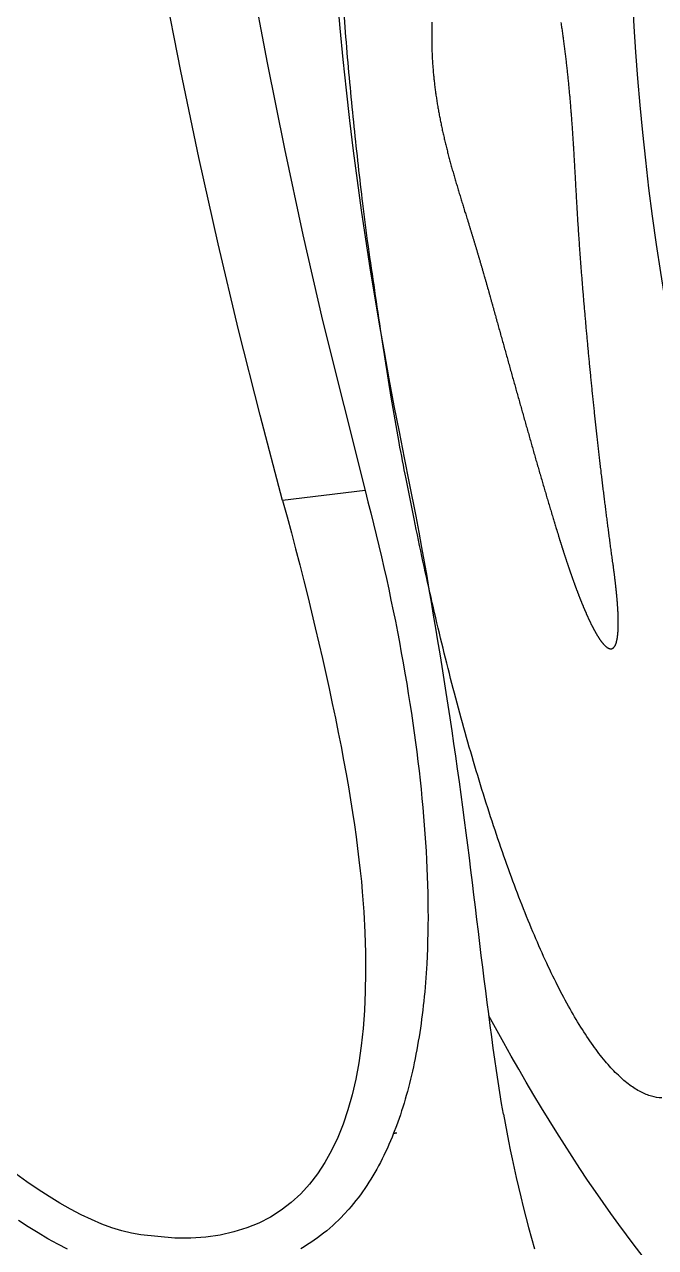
# Model space of a CAD drawing. Extents: x 528 to 612, y 649 to 778.
# Drawn here: x 534.961 to 536.618, y 688.85 to 692.064 of the extents above; entities that cross this region are included whole.
import ezdxf

# ---------------------------------------------------------------- set-up
doc = ezdxf.new("R2010")
doc.units = 0
doc.header["$MEASUREMENT"] = 0
doc.layers.add('1', color=4, linetype='Continuous')
doc.layers.add('204', color=7, linetype='Continuous')

# ---------------------------------------------------------------- blocks, each defined once
blk = doc.blocks.new('*U11')
at = {"layer": '204', "color": 2, "linetype": 'Continuous'}
blk.add_circle((0, 0), 1, dxfattribs=at)
blk = doc.blocks.new('5S55RR1')
at = {"layer": '1', "color": 2, "linetype": 'Continuous'}
for points in [[(-71.7534, 95.1219), (-71.852, 95.121, 0.002482), (-71.9526, 95.1191, 0.00232), (-72.0551, 95.1163, 0.0023), (-72.1592, 95.1124, 0.002459), (-72.2646, 95.1074, 0.002567), (-72.371, 95.1013, 0.002674)], [(-69.4181, 94.6608, 0.067154), (-69.426, 94.6868, 0.059997), (-69.4409, 94.7131, 0.049416), (-69.4627, 94.7394, 0.04051), (-69.4921, 94.7657, 0.031634), (-69.5286, 94.7918, 0.024858), (-69.5726, 94.8176, 0.01958), (-69.6237, 94.843, 0.015929), (-69.682, 94.8677, 0.013033), (-69.747, 94.8918, 0.010939), (-69.8186, 94.915, 0.009256), (-69.8963, 94.9372, 0.007995), (-69.9798, 94.9584, 0.006968), (-70.0684, 94.9785, 0.006169), (-70.1619, 94.9973, 0.005495), (-70.2594, 95.0149, 0.004934), (-70.3605, 95.0311, 0.004517), (-70.4647, 95.046, 0.004192), (-70.5714, 95.0595, 0.0038), (-70.6796, 95.0716, 0.003362), (-70.7884, 95.0823, 0.003392), (-70.8995, 95.0916, 0.003649), (-71.0132, 95.0996, 0.002782), (-71.1203, 95.1063, 0.001261), (-71.2171, 95.1116, 0.003397), (-71.3381, 95.1159, 0.005392), (-71.5192, 95.1193, 0.002749), (-71.7534, 95.1219, 0.001533)]]:
    blk.add_lwpolyline(points, format="xyb", dxfattribs=at)
at = {"layer": '1', "color": 3, "linetype": 'Continuous'}
for points in [[(-72.2999, 94.8769, -0.001557), (-72.2935, 94.878, -0.001561), (-72.2871, 94.879, -0.001565), (-72.2807, 94.8801, -0.001568), (-72.2743, 94.8811, -0.001573), (-72.2679, 94.882, -0.001576), (-72.2615, 94.8829, -0.001581), (-72.255, 94.8838, -0.001585), (-72.2486, 94.8846, -0.001589), (-72.2421, 94.8854, -0.001593), (-72.2357, 94.8861, -0.001599), (-72.2292, 94.8868, -0.001601), (-72.2227, 94.8875, -0.0016), (-72.2163, 94.8881, -0.001598), (-72.2098, 94.8887, -0.001596), (-72.2033, 94.8892, -0.001594), (-72.1968, 94.8897, -0.001591), (-72.1903, 94.8902, -0.001589), (-72.1838, 94.8906, -0.001586), (-72.1773, 94.8909, -0.001582), (-72.1707, 94.8913, -0.001575), (-72.1642, 94.8916, -0.00156), (-72.1577, 94.8918, -0.001536), (-72.1511, 94.892, -0.001515), (-72.1445, 94.8922, -0.001493), (-72.138, 94.8923, -0.001473), (-72.1314, 94.8924, -0.00145), (-72.1248, 94.8925, -0.00143), (-72.1182, 94.8925, -0.001408), (-72.1116, 94.8924, -0.001389), (-72.105, 94.8924, -0.001368), (-72.0984, 94.8923, -0.001349), (-72.0918, 94.8922, -0.00133), (-72.0852, 94.892, -0.001312), (-72.0786, 94.8918, -0.001292), (-72.0719, 94.8916, -0.001274), (-72.0653, 94.8913, -0.001255), (-72.0587, 94.891, -0.001238), (-72.052, 94.8907, -0.001219), (-72.0454, 94.8903, -0.001202), (-72.0387, 94.8899, -0.001183), (-72.0321, 94.8895, -0.001166), (-72.0254, 94.889, -0.001147), (-72.0188, 94.8885, -0.001131), (-72.0121, 94.888, -0.001112), (-72.0055, 94.8874, -0.001096), (-71.9988, 94.8868, -0.001078), (-71.9921, 94.8862, -0.001062), (-71.9854, 94.8856, -0.001043), (-71.9788, 94.8849, -0.001023), (-71.9721, 94.8842, -0.000996), (-71.9654, 94.8835, -0.000973), (-71.9587, 94.8827, -0.000946), (-71.9521, 94.882, -0.000923), (-71.9454, 94.8812, -0.000897), (-71.9387, 94.8803, -0.000872), (-71.932, 94.8795, -0.000844), (-71.9253, 94.8786, -0.000814), (-71.9186, 94.8777, -0.000776), (-71.9118, 94.8768, -0.000743), (-71.9051, 94.8759, -0.000706), (-71.8984, 94.8749, -0.000673), (-71.8917, 94.8739, -0.000637), (-71.8849, 94.8729, -0.000604), (-71.8782, 94.8719, -0.000566), (-71.8714, 94.8709, -0.000524), (-71.8647, 94.8698, -0.000468), (-71.8579, 94.8688, -0.000423), (-71.8511, 94.8677, -0.000376), (-71.8443, 94.8666, -0.000322), (-71.8376, 94.8655, -0.000254), (-71.8308, 94.8644, -0.00023), (-71.824, 94.8633, -0.000225), (-71.817, 94.8622, -0.00015), (-71.8104, 94.8611, -0.000025), (-71.8044, 94.8601, -0.000267), (-71.7967, 94.8589, -0.000525), (-71.7849, 94.8569, -0.00026), (-71.7694, 94.8543, -0.000134)], [(-71.7694, 94.8543), (-71.7615, 94.8529, 0.000274), (-71.7536, 94.8516, 0.000272), (-71.7458, 94.8503, 0.000274), (-71.7379, 94.849, 0.000283), (-71.7301, 94.8478, 0.00029), (-71.7222, 94.8465, 0.000296), (-71.7143, 94.8452, 0.000301), (-71.7065, 94.844, 0.000308), (-71.6986, 94.8427, 0.000314), (-71.6907, 94.8415, 0.00032), (-71.6829, 94.8403, 0.000326), (-71.675, 94.8391, 0.000332), (-71.6671, 94.8379, 0.000338), (-71.6593, 94.8367, 0.000347), (-71.6514, 94.8355, 0.000343), (-71.6435, 94.8343, 0.000328), (-71.6356, 94.8332, 0.000312), (-71.6277, 94.832, 0.000292), (-71.6199, 94.8309, 0.000275), (-71.612, 94.8297, 0.000256), (-71.6041, 94.8286, 0.000239), (-71.5962, 94.8275, 0.00022), (-71.5883, 94.8264, 0.000203), (-71.5805, 94.8253, 0.000184), (-71.5726, 94.8242, 0.000167), (-71.5647, 94.8231, 0.000148), (-71.5569, 94.822, 0.000131), (-71.549, 94.8209, 0.000111), (-71.5411, 94.8198, 0.000096), (-71.5333, 94.8188, 0.000082), (-71.5254, 94.8177, 0.00007), (-71.5176, 94.8166, 0.000059), (-71.5098, 94.8156, 0.000049), (-71.5019, 94.8145, 0.000037), (-71.4941, 94.8134, 0.000026), (-71.4863, 94.8124, 0.000014), (-71.4785, 94.8113, 0.000004), (-71.4707, 94.8102, -0.000008), (-71.4628, 94.8092, -0.000019), (-71.455, 94.8081, -0.000031), (-71.4472, 94.8071, -0.000042), (-71.4394, 94.806, -0.000054), (-71.4316, 94.8049, -0.000059), (-71.4238, 94.8039, -0.000057), (-71.4161, 94.8028, -0.000055), (-71.4083, 94.8017, -0.000053), (-71.4005, 94.8007, -0.000051), (-71.3927, 94.7996, -0.000049), (-71.3849, 94.7985, -0.000048), (-71.3772, 94.7975, -0.000045), (-71.3694, 94.7964, -0.000044), (-71.3616, 94.7953, -0.000042), (-71.3539, 94.7942, -0.00004), (-71.3461, 94.7932, -0.000037), (-71.3383, 94.7921, -0.000036), (-71.3306, 94.791, -0.000035), (-71.3228, 94.7899, -0.000035), (-71.3151, 94.7889, -0.000036), (-71.3074, 94.7878, -0.000037), (-71.2996, 94.7867, -0.000037), (-71.2919, 94.7856, -0.000038), (-71.2842, 94.7845, -0.000039), (-71.2764, 94.7835, -0.00004), (-71.2687, 94.7824, -0.000041), (-71.261, 94.7813, -0.000041), (-71.2533, 94.7802, -0.000042), (-71.2456, 94.7791, -0.000043), (-71.2379, 94.778, -0.000044), (-71.2302, 94.777, -0.000045), (-71.2225, 94.7759, -0.000047), (-71.2148, 94.7748, -0.00005), (-71.2071, 94.7737, -0.000053), (-71.1994, 94.7726, -0.000056), (-71.1918, 94.7715, -0.00006), (-71.1841, 94.7704, -0.000063), (-71.1764, 94.7693, -0.000066), (-71.1688, 94.7682, -0.000069), (-71.1611, 94.7671, -0.000072), (-71.1535, 94.7661, -0.000075), (-71.1459, 94.765, -0.000079), (-71.1382, 94.7639, -0.000082), (-71.1306, 94.7628, -0.000085), (-71.123, 94.7617, -0.00009), (-71.1154, 94.7605, -0.000097), (-71.1078, 94.7594, -0.000104), (-71.1002, 94.7583, -0.000113), (-71.0926, 94.7572, -0.00012), (-71.085, 94.7561, -0.000129), (-71.0775, 94.755, -0.000136), (-71.0699, 94.7539, -0.000145), (-71.0624, 94.7528, -0.000153), (-71.0548, 94.7516, -0.000161), (-71.0473, 94.7505, -0.000169), (-71.0398, 94.7494, -0.000178), (-71.0322, 94.7482, -0.000186), (-71.0247, 94.7471, -0.000194), (-71.0172, 94.7459, -0.000199), (-71.0097, 94.7448, -0.000202), (-71.0022, 94.7436, -0.000195), (-70.9948, 94.7425, -0.00018), (-70.9874, 94.7413, -0.000195), (-70.9799, 94.7401, -0.000228), (-70.9722, 94.7389, -0.000173), (-70.965, 94.7378, -0.000064), (-70.9585, 94.7367, -0.000236), (-70.9501, 94.7354, -0.000397), (-70.9373, 94.7333, -0.000194), (-70.9205, 94.7306, -0.000104)], [(-70.9205, 94.7306), (-70.9183, 94.7302, -0.000175), (-70.9161, 94.7299, -0.000176), (-70.9139, 94.7295, -0.000176), (-70.9117, 94.7291, -0.000174), (-70.9095, 94.7288, -0.000174), (-70.9073, 94.7284, -0.000173), (-70.905, 94.728, -0.000173), (-70.9028, 94.7276, -0.000172), (-70.9006, 94.7273, -0.000171), (-70.8984, 94.7269, -0.00017), (-70.8962, 94.7265, -0.00017), (-70.894, 94.7261, -0.000169), (-70.8918, 94.7257, -0.000169), (-70.8896, 94.7254, -0.000168), (-70.8874, 94.725, -0.000167), (-70.8852, 94.7246, -0.000166), (-70.883, 94.7242, -0.000166), (-70.8808, 94.7238, -0.000165), (-70.8786, 94.7234, -0.000164), (-70.8764, 94.723, -0.000164), (-70.8743, 94.7227, -0.000165), (-70.8721, 94.7223, -0.000167), (-70.8699, 94.7219, -0.00017), (-70.8677, 94.7215, -0.000173), (-70.8655, 94.7211, -0.000176), (-70.8633, 94.7207, -0.000179), (-70.8611, 94.7203, -0.000181), (-70.859, 94.7199, -0.000184), (-70.8568, 94.7195, -0.000187), (-70.8546, 94.7191, -0.00019), (-70.8524, 94.7187, -0.000193), (-70.8503, 94.7183, -0.000196), (-70.8481, 94.7179, -0.000198), (-70.8459, 94.7174, -0.000201), (-70.8437, 94.717, -0.000204), (-70.8416, 94.7166, -0.000207), (-70.8394, 94.7162, -0.00021), (-70.8372, 94.7158, -0.000213), (-70.8351, 94.7154, -0.000216), (-70.8329, 94.715, -0.000219), (-70.8308, 94.7145, -0.000222), (-70.8286, 94.7141, -0.000225), (-70.8264, 94.7137, -0.000228), (-70.8243, 94.7133, -0.000231), (-70.8221, 94.7128, -0.000235), (-70.82, 94.7124, -0.000238), (-70.8178, 94.712, -0.000241), (-70.8157, 94.7115, -0.000245), (-70.8135, 94.7111, -0.000248), (-70.8114, 94.7107, -0.000251), (-70.8093, 94.7102, -0.000254), (-70.8071, 94.7098, -0.000258), (-70.805, 94.7094, -0.000261), (-70.8028, 94.7089, -0.000264), (-70.8007, 94.7085, -0.000268), (-70.7986, 94.708, -0.000271), (-70.7964, 94.7076, -0.000274), (-70.7943, 94.7071, -0.000278), (-70.7922, 94.7067, -0.000281), (-70.7901, 94.7062, -0.000285), (-70.7879, 94.7057, -0.000288), (-70.7858, 94.7053, -0.000293), (-70.7837, 94.7048, -0.000298), (-70.7816, 94.7044, -0.000303), (-70.7795, 94.7039, -0.000308), (-70.7774, 94.7034, -0.000313), (-70.7753, 94.703, -0.000318), (-70.7732, 94.7025, -0.000323), (-70.771, 94.702, -0.000327), (-70.7689, 94.7015, -0.000333), (-70.7668, 94.701, -0.000337), (-70.7648, 94.7006, -0.000343), (-70.7627, 94.7001, -0.000348), (-70.7606, 94.6996, -0.000353), (-70.7585, 94.6991, -0.000358), (-70.7564, 94.6986, -0.000363), (-70.7543, 94.6981, -0.000368), (-70.7522, 94.6976, -0.000373), (-70.7501, 94.6971, -0.000378), (-70.7481, 94.6966, -0.000383), (-70.746, 94.6961, -0.00039), (-70.7439, 94.6956, -0.0004), (-70.7419, 94.6951, -0.000409), (-70.7398, 94.6946, -0.000419), (-70.7377, 94.694, -0.000429), (-70.7357, 94.6935, -0.000439), (-70.7336, 94.693, -0.000449), (-70.7316, 94.6925, -0.00046), (-70.7295, 94.6919, -0.000469), (-70.7275, 94.6914, -0.00048), (-70.7254, 94.6909, -0.00049), (-70.7234, 94.6903, -0.000501), (-70.7213, 94.6898, -0.000511), (-70.7193, 94.6892, -0.000522), (-70.7173, 94.6887, -0.000532), (-70.7152, 94.6881, -0.000543), (-70.7132, 94.6875, -0.000553), (-70.7112, 94.687, -0.000565), (-70.7092, 94.6864, -0.000576), (-70.7072, 94.6858, -0.000591), (-70.7052, 94.6853, -0.000605), (-70.7032, 94.6847, -0.00062), (-70.7012, 94.6841, -0.000634), (-70.6992, 94.6835, -0.00065), (-70.6972, 94.6829, -0.000664), (-70.6952, 94.6823, -0.000679), (-70.6932, 94.6817, -0.000695), (-70.6913, 94.6811, -0.000712), (-70.6893, 94.6805, -0.000731), (-70.6873, 94.6799, -0.000753), (-70.6854, 94.6793, -0.000774), (-70.6834, 94.6786, -0.000796), (-70.6815, 94.678, -0.000817), (-70.6795, 94.6774, -0.00084), (-70.6776, 94.6767, -0.000861), (-70.6756, 94.6761, -0.000883), (-70.6737, 94.6754, -0.00091), (-70.6718, 94.6748, -0.000948), (-70.6699, 94.6741, -0.000984), (-70.668, 94.6734, -0.001027), (-70.6661, 94.6728, -0.001065), (-70.6642, 94.6721, -0.001108), (-70.6623, 94.6714, -0.001147), (-70.6604, 94.6707, -0.00119), (-70.6586, 94.67, -0.001233), (-70.6567, 94.6693, -0.001283), (-70.6549, 94.6685, -0.001338), (-70.653, 94.6678, -0.00141), (-70.6512, 94.6671, -0.001476), (-70.6494, 94.6663, -0.001548), (-70.6476, 94.6656, -0.001616), (-70.6458, 94.6648, -0.001695), (-70.644, 94.664, -0.001764), (-70.6422, 94.6633, -0.001838), (-70.6405, 94.6625, -0.001929), (-70.6387, 94.6617, -0.002055), (-70.637, 94.6609, -0.002187), (-70.6353, 94.66, -0.002352), (-70.6336, 94.6592, -0.002503), (-70.6319, 94.6583, -0.00267), (-70.6303, 94.6575, -0.002829), (-70.6286, 94.6566, -0.003011), (-70.627, 94.6557, -0.003177), (-70.6254, 94.6548, -0.003356), (-70.6239, 94.6539, -0.003635), (-70.6223, 94.6529, -0.004085), (-70.6208, 94.652, -0.004535), (-70.6193, 94.651, -0.005078), (-70.6179, 94.65, -0.00561), (-70.6165, 94.649, -0.006227), (-70.6152, 94.648, -0.006847), (-70.6139, 94.6469, -0.007568), (-70.6126, 94.6458, -0.008291), (-70.6114, 94.6447, -0.009116), (-70.6103, 94.6436, -0.010309), (-70.6093, 94.6424, -0.012154), (-70.6083, 94.6413, -0.014075), (-70.6075, 94.64, -0.016397), (-70.6067, 94.6388, -0.018927), (-70.6061, 94.6375, -0.022064), (-70.6055, 94.6362, -0.024978), (-70.6052, 94.6349, -0.027968), (-70.605, 94.6336, -0.030663), (-70.605, 94.6323, -0.033537), (-70.6051, 94.6309, -0.034933), (-70.6055, 94.6296, -0.035028), (-70.606, 94.6283, -0.032563), (-70.6067, 94.627, -0.028505), (-70.6076, 94.6258, -0.025266), (-70.6087, 94.6246, -0.022643), (-70.6099, 94.6235, -0.019903), (-70.6112, 94.6224, -0.016807), (-70.6126, 94.6214, -0.014403), (-70.6141, 94.6204, -0.012324), (-70.6157, 94.6195, -0.010709), (-70.6174, 94.6186, -0.009216), (-70.6191, 94.6177, -0.008068), (-70.6208, 94.617, -0.00704), (-70.6227, 94.6162, -0.006318), (-70.6245, 94.6155, -0.005737), (-70.6264, 94.6148, -0.005213), (-70.6283, 94.6141, -0.004658), (-70.6303, 94.6135, -0.00419), (-70.6322, 94.6129, -0.00371), (-70.6342, 94.6123, -0.003407), (-70.6363, 94.6118, -0.003204), (-70.6383, 94.6113, -0.003028), (-70.6403, 94.6107, -0.002843), (-70.6424, 94.6103, -0.002679), (-70.6445, 94.6098, -0.002503), (-70.6466, 94.6093, -0.002349), (-70.6487, 94.6089, -0.002184), (-70.6508, 94.6085, -0.002038), (-70.6529, 94.6081, -0.001877), (-70.6551, 94.6077, -0.001766), (-70.6572, 94.6073, -0.001678), (-70.6593, 94.607, -0.001604), (-70.6615, 94.6066, -0.001525), (-70.6637, 94.6063, -0.001455), (-70.6658, 94.606, -0.001377), (-70.668, 94.6057, -0.001308), (-70.6702, 94.6054, -0.001232), (-70.6724, 94.6051, -0.001165), (-70.6746, 94.6048, -0.001092), (-70.6768, 94.6045, -0.001046), (-70.679, 94.6043, -0.001016), (-70.6812, 94.604, -0.000989), (-70.6834, 94.6038, -0.00096), (-70.6856, 94.6035, -0.000934), (-70.6878, 94.6033, -0.000905), (-70.69, 94.6031, -0.00088), (-70.6923, 94.6028, -0.000851), (-70.6945, 94.6026, -0.000826), (-70.6967, 94.6024, -0.000798), (-70.699, 94.6022, -0.000773), (-70.7012, 94.6021, -0.000746), (-70.7034, 94.6019, -0.000721), (-70.7057, 94.6017, -0.000695), (-70.7079, 94.6015, -0.00067), (-70.7102, 94.6014, -0.000642), (-70.7124, 94.6012, -0.000621), (-70.7147, 94.6011, -0.000602), (-70.7169, 94.6009, -0.000587), (-70.7192, 94.6008, -0.000574), (-70.7214, 94.6006, -0.000561), (-70.7237, 94.6005, -0.000547), (-70.726, 94.6004, -0.000534), (-70.7282, 94.6002, -0.00052), (-70.7305, 94.6001, -0.000508), (-70.7328, 94.6, -0.000494), (-70.735, 94.5999, -0.000481), (-70.7373, 94.5998, -0.000467), (-70.7396, 94.5997, -0.000455), (-70.7419, 94.5996, -0.000441), (-70.7441, 94.5995, -0.000429), (-70.7464, 94.5994, -0.000415), (-70.7487, 94.5993, -0.000403), (-70.751, 94.5993, -0.000391), (-70.7533, 94.5992, -0.000381), (-70.7556, 94.5991, -0.000373), (-70.7578, 94.599, -0.000365), (-70.7601, 94.599, -0.000356), (-70.7624, 94.5989, -0.000348), (-70.7647, 94.5988, -0.000339), (-70.767, 94.5988, -0.000331), (-70.7693, 94.5987, -0.000322), (-70.7716, 94.5987, -0.000314), (-70.7739, 94.5986, -0.000306), (-70.7762, 94.5986, -0.000298), (-70.7785, 94.5985, -0.000289), (-70.7808, 94.5985, -0.000281), (-70.7831, 94.5984, -0.000272), (-70.7854, 94.5984, -0.000265), (-70.7877, 94.5984, -0.000258), (-70.79, 94.5983, -0.000255), (-70.7923, 94.5983, -0.000256), (-70.7946, 94.5983, -0.000261), (-70.797, 94.5983, -0.000269), (-70.7993, 94.5982, -0.000263), (-70.8016, 94.5982, -0.000247), (-70.8039, 94.5982, -0.000276), (-70.8062, 94.5982, -0.000334), (-70.8086, 94.5982, -0.000254), (-70.8108, 94.5982, -0.000083), (-70.8129, 94.5982, -0.000366), (-70.8155, 94.5981, -0.000639), (-70.8195, 94.5981, -0.000312), (-70.8248, 94.5982, -0.000165)], [(-71.7645, 94.5651), (-71.7714, 94.5646, 0.000025), (-71.7783, 94.564, 0.000022), (-71.7852, 94.5635, 0.000025), (-71.7921, 94.563, 0.000036), (-71.799, 94.5624, 0.000044), (-71.8059, 94.5619, 0.000052), (-71.8127, 94.5613, 0.000058), (-71.8196, 94.5608, 0.000064), (-71.8264, 94.5602, 0.000056), (-71.8333, 94.5597, 0.000032), (-71.8401, 94.5591, 0.000012), (-71.8469, 94.5586, -0.000011), (-71.8537, 94.558, -0.000032), (-71.8605, 94.5575, -0.000055), (-71.8673, 94.557, -0.000076), (-71.8741, 94.5564, -0.000098), (-71.8809, 94.5559, -0.000114), (-71.8876, 94.5554, -0.000129), (-71.8944, 94.5548, -0.000143), (-71.9012, 94.5543, -0.000159), (-71.9079, 94.5538, -0.000173), (-71.9147, 94.5533, -0.000189), (-71.9214, 94.5528, -0.000203), (-71.9282, 94.5523, -0.00022), (-71.9349, 94.5518, -0.000236), (-71.9417, 94.5513, -0.000255), (-71.9484, 94.5508, -0.000271), (-71.9551, 94.5503, -0.000289), (-71.9619, 94.5499, -0.000306), (-71.9686, 94.5494, -0.000325), (-71.9753, 94.549, -0.000339), (-71.9821, 94.5485, -0.000351), (-71.9888, 94.5481, -0.000359), (-71.9956, 94.5477, -0.000364), (-72.0023, 94.5473, -0.000369), (-72.009, 94.5469, -0.000375), (-72.0158, 94.5465, -0.00038), (-72.0225, 94.5461, -0.000386), (-72.0293, 94.5458, -0.000392), (-72.036, 94.5454, -0.000398), (-72.0428, 94.5451, -0.000404), (-72.0496, 94.5447, -0.000412), (-72.0563, 94.5444, -0.000419), (-72.0631, 94.5441, -0.000427), (-72.0698, 94.5438, -0.000434), (-72.0766, 94.5435, -0.000442), (-72.0834, 94.5432, -0.000449), (-72.0901, 94.543, -0.000457), (-72.0969, 94.5427, -0.000464), (-72.1037, 94.5425, -0.000472), (-72.1104, 94.5422, -0.000479), (-72.1172, 94.542, -0.000487), (-72.124, 94.5418, -0.000493), (-72.1307, 94.5416, -0.000501), (-72.1375, 94.5415, -0.000508), (-72.1443, 94.5413, -0.000516), (-72.1511, 94.5412, -0.000522), (-72.1579, 94.541, -0.00053), (-72.1647, 94.5409, -0.000536), (-72.1714, 94.5408, -0.000544), (-72.1782, 94.5407, -0.00055), (-72.185, 94.5407, -0.000558), (-72.1918, 94.5406, -0.000564), (-72.1986, 94.5406, -0.000571), (-72.2054, 94.5406, -0.000578), (-72.2122, 94.5405, -0.000585), (-72.219, 94.5406, -0.000588), (-72.2259, 94.5406, -0.000585), (-72.2327, 94.5406, -0.000582), (-72.2395, 94.5407, -0.000578), (-72.2463, 94.5407, -0.000574), (-72.2531, 94.5408, -0.00057)], [(-70.8248, 94.5982), (-70.8325, 94.5982, 0.000152), (-70.8402, 94.5982, 0.000152), (-70.8479, 94.5982, 0.000151), (-70.8556, 94.5982, 0.00015), (-70.8633, 94.5982, 0.000149), (-70.871, 94.5982, 0.000149), (-70.8787, 94.5981, 0.000148), (-70.8864, 94.5981, 0.000147), (-70.8942, 94.5981, 0.000146), (-70.9019, 94.5981, 0.000146), (-70.9097, 94.598, 0.000145), (-70.9174, 94.598, 0.000144), (-70.9252, 94.5979, 0.000143), (-70.9329, 94.5979, 0.000142), (-70.9407, 94.5978, 0.000142), (-70.9485, 94.5978, 0.000141), (-70.9562, 94.5977, 0.000142), (-70.964, 94.5977, 0.000143), (-70.9718, 94.5976, 0.000145), (-70.9796, 94.5975, 0.000146), (-70.9874, 94.5974, 0.000147), (-70.9952, 94.5973, 0.000149), (-71.003, 94.5973, 0.00015), (-71.0108, 94.5972, 0.000152), (-71.0187, 94.5971, 0.000153), (-71.0265, 94.597, 0.000155), (-71.0343, 94.5968, 0.000156), (-71.0422, 94.5967, 0.000157), (-71.05, 94.5966, 0.000159), (-71.0578, 94.5965, 0.00016), (-71.0657, 94.5964, 0.000162), (-71.0735, 94.5962, 0.000163), (-71.0814, 94.5961, 0.000163), (-71.0892, 94.5959, 0.000163), (-71.0971, 94.5958, 0.000163), (-71.105, 94.5956, 0.000163), (-71.1128, 94.5955, 0.000163), (-71.1207, 94.5953, 0.000163), (-71.1286, 94.5951, 0.000163), (-71.1365, 94.595, 0.000163), (-71.1443, 94.5948, 0.000163), (-71.1522, 94.5946, 0.000163), (-71.1601, 94.5944, 0.000163), (-71.168, 94.5942, 0.000163), (-71.1759, 94.594, 0.000163), (-71.1838, 94.5938, 0.000163), (-71.1917, 94.5936, 0.000163), (-71.1995, 94.5934, 0.000162), (-71.2074, 94.5931, 0.000162), (-71.2153, 94.5929, 0.000161), (-71.2232, 94.5927, 0.00016), (-71.2311, 94.5924, 0.000159), (-71.239, 94.5922, 0.000159), (-71.2469, 94.5919, 0.000158), (-71.2548, 94.5917, 0.000157), (-71.2627, 94.5914, 0.000156), (-71.2706, 94.5912, 0.000156), (-71.2785, 94.5909, 0.000155), (-71.2864, 94.5906, 0.000154), (-71.2943, 94.5904, 0.000154), (-71.3022, 94.5901, 0.000153), (-71.3101, 94.5898, 0.000152), (-71.318, 94.5895, 0.000151), (-71.3259, 94.5892, 0.000148), (-71.3338, 94.5889, 0.000146), (-71.3417, 94.5886, 0.000143), (-71.3495, 94.5883, 0.000141), (-71.3574, 94.588, 0.000138), (-71.3653, 94.5876, 0.000136), (-71.3732, 94.5873, 0.000134), (-71.3811, 94.587, 0.000131), (-71.389, 94.5867, 0.000129), (-71.3968, 94.5863, 0.000127), (-71.4047, 94.586, 0.000124), (-71.4126, 94.5856, 0.000122), (-71.4205, 94.5853, 0.000119), (-71.4283, 94.5849, 0.000117), (-71.4362, 94.5846, 0.000118), (-71.4441, 94.5842, 0.00012), (-71.452, 94.5839, 0.000124), (-71.4598, 94.5835, 0.000127), (-71.4677, 94.5831, 0.00013), (-71.4756, 94.5827, 0.000133), (-71.4834, 94.5824, 0.000136), (-71.4913, 94.582, 0.000139), (-71.4991, 94.5816, 0.000142), (-71.507, 94.5812, 0.000145), (-71.5149, 94.5808, 0.000149), (-71.5227, 94.5804, 0.000151), (-71.5306, 94.58, 0.000155), (-71.5384, 94.5796, 0.000157), (-71.5463, 94.5792, 0.000161), (-71.5542, 94.5788, 0.000164), (-71.562, 94.5783, 0.000167), (-71.5699, 94.5779, 0.00017), (-71.5777, 94.5775, 0.000174), (-71.5856, 94.577, 0.000177), (-71.5934, 94.5766, 0.00018), (-71.6012, 94.5761, 0.000183), (-71.6091, 94.5757, 0.000187), (-71.6169, 94.5752, 0.00019), (-71.6248, 94.5747, 0.000193), (-71.6326, 94.5742, 0.000197), (-71.6404, 94.5738, 0.0002), (-71.6483, 94.5733, 0.000203), (-71.6561, 94.5728, 0.000205), (-71.6639, 94.5723, 0.000213), (-71.6717, 94.5718, 0.000227), (-71.6795, 94.5712, 0.000227), (-71.6873, 94.5707, 0.000219), (-71.695, 94.5702, 0.000251), (-71.7029, 94.5697, 0.000313), (-71.7109, 94.5691, 0.000243), (-71.7184, 94.5686, 0.00009), (-71.7251, 94.5681, 0.000345), (-71.7338, 94.5675, 0.000583), (-71.7471, 94.5665, 0.000286), (-71.7645, 94.5651, 0.000153)]]:
    blk.add_lwpolyline(points, format="xyb", dxfattribs=at)
at = {"layer": '1', "color": 2, "xscale": 1.4576129, "yscale": 0.3049150800000007, "zscale": 1.4576129, "rotation": 0.07652326699996408}
blk.add_blockref('*U11', (-71.716, 94.0677), dxfattribs=at)
blk = doc.blocks.new('2010JETSETTER')
at = {"layer": '1', "color": 3, "linetype": 'Continuous'}
blk.add_line((7.6426, 20.4868), (7.4264, 20.4609), dxfattribs=at)
for points in [[(7.4264, 20.4609), (7.367, 20.6846), (7.3104, 20.9094), (7.2569, 21.1351), (7.2063, 21.3618), (7.1588, 21.5892), (7.1143, 21.8174), (7.0728, 22.0463), (7.0343, 22.2758), (6.9989, 22.5058), (6.9666, 22.7363), (6.9374, 22.9672), (6.9113, 23.1985), (6.8882, 23.4301), (6.8683, 23.6621), (6.8514, 23.8942), (6.8377, 24.1266), (6.827, 24.3592), (6.8195, 24.5918), (6.815, 24.8246), (6.8137, 25.0574)], [(7.0524, 25.062), (7.0539, 24.8302), (7.0584, 24.5985), (7.0658, 24.3669), (7.0762, 24.1354), (7.0896, 23.9041), (7.1059, 23.6729), (7.1252, 23.442), (7.1475, 23.2115), (7.1727, 22.9813), (7.2008, 22.7515), (7.2319, 22.5222), (7.2659, 22.2935), (7.3029, 22.0652), (7.3427, 21.8376), (7.3855, 21.6106), (7.4311, 21.3843), (7.4797, 21.1587), (7.5311, 20.9339), (7.6426, 20.4868)], [(7.7598, 20.5065), (7.7462, 20.573), (7.7328, 20.6408), (7.7195, 20.7098), (7.7063, 20.78), (7.6934, 20.8514), (7.6808, 20.9238), (7.6684, 20.9974), (7.6564, 21.0719), (7.6447, 21.1475), (7.6335, 21.224), (7.6228, 21.3015), (7.6125, 21.3798), (7.6028, 21.459), (7.5937, 21.539), (7.5852, 21.6198), (7.5774, 21.7014), (7.5703, 21.7836)], [(8.006, 18.8482), (8.0013, 18.8766), (7.9967, 18.9052), (7.9923, 18.934), (7.9879, 18.9631), (7.9836, 18.9924), (7.9794, 19.0218), (7.9753, 19.0516), (7.9712, 19.0815), (7.9673, 19.1116), (7.9633, 19.1419), (7.9594, 19.1725), (7.9555, 19.2032), (7.9517, 19.2342), (7.9479, 19.2654), (7.944, 19.2967), (7.9402, 19.3283), (7.9364, 19.3601), (7.9325, 19.3921), (7.9286, 19.4242), (7.9246, 19.4566), (7.9206, 19.4891), (7.9166, 19.5219), (7.9125, 19.5548), (7.9083, 19.5879), (7.904, 19.6212), (7.8996, 19.6547), (7.8951, 19.6884), (7.8905, 19.7219), (7.8858, 19.7554), (7.8811, 19.7889), (7.8762, 19.8223), (7.8713, 19.8558), (7.8663, 19.8893), (7.8611, 19.9229), (7.8559, 19.9566), (7.8505, 19.9904), (7.8451, 20.0242), (7.8397, 20.058), (7.8341, 20.0919), (7.8285, 20.1257), (7.8228, 20.1595), (7.8171, 20.1934), (7.8114, 20.2272), (7.8054, 20.2623), (7.799, 20.2992), (7.7922, 20.3376), (7.7849, 20.3777), (7.7771, 20.4193), (7.7598, 20.5065)], [(7.6426, 20.4868), (7.6502, 20.4576), (7.6577, 20.4285), (7.6649, 20.3995), (7.672, 20.3705), (7.6789, 20.3417), (7.6856, 20.3129), (7.6922, 20.2843), (7.6986, 20.2558), (7.7047, 20.2274), (7.7107, 20.1992), (7.7166, 20.1711), (7.7222, 20.1433), (7.7276, 20.1156), (7.7329, 20.0881), (7.7379, 20.0608), (7.7428, 20.0338), (7.7475, 20.0069), (7.752, 19.9802), (7.7563, 19.9538), (7.7604, 19.9275), (7.7644, 19.9015), (7.7682, 19.8758), (7.7718, 19.8502), (7.7752, 19.8249), (7.7784, 19.7999), (7.7815, 19.775), (7.7844, 19.7504), (7.7871, 19.726), (7.7897, 19.7019), (7.7921, 19.678), (7.7943, 19.6543), (7.7964, 19.6308), (7.7982, 19.6076), (7.8, 19.5846), (7.8015, 19.5618), (7.8029, 19.5392), (7.8041, 19.5167), (7.8052, 19.4945), (7.8061, 19.4725), (7.8068, 19.4506), (7.8073, 19.429), (7.8077, 19.4075), (7.8079, 19.3863), (7.808, 19.3652), (7.8078, 19.3444), (7.8075, 19.3239), (7.807, 19.3035), (7.8064, 19.2833), (7.8046, 19.2437)], [(7.4264, 20.4609), (7.438, 20.4182), (7.4493, 20.3757), (7.4604, 20.3334), (7.4713, 20.2914), (7.4819, 20.2497), (7.4922, 20.2082), (7.5023, 20.167), (7.5121, 20.1262), (7.5216, 20.0857), (7.5309, 20.0456), (7.5398, 20.0059), (7.5484, 19.9665), (7.5567, 19.9276), (7.5647, 19.8892), (7.5724, 19.8514), (7.5796, 19.8144), (7.5864, 19.7782), (7.5928, 19.7427), (7.5989, 19.7081), (7.6045, 19.6742), (7.6098, 19.6411), (7.6146, 19.6089), (7.6191, 19.5774), (7.6231, 19.5467), (7.6268, 19.5169), (7.6301, 19.4878), (7.633, 19.4595), (7.6355, 19.4321), (7.6394, 19.3797)], [(7.0542, 18.5309), (7.0293, 18.5355), (7.0039, 18.5418), (6.9779, 18.5499), (6.9515, 18.5597), (6.9246, 18.5711), (6.8973, 18.584), (6.8696, 18.5985), (6.8415, 18.6144), (6.8131, 18.6317), (6.7843, 18.6504), (6.7552, 18.6704), (6.7257, 18.6919)], [(6.8617, 18.4937), (6.8361, 18.5068), (6.8103, 18.521), (6.7846, 18.5361), (6.7587, 18.5521), (6.7329, 18.569)], [(7.6394, 19.3797), (7.6422, 19.3254), (7.6439, 19.2723), (7.6442, 19.2206), (7.6433, 19.1702), (7.6411, 19.1211), (7.6375, 19.0736), (7.6325, 19.0276), (7.6261, 18.9831), (7.6182, 18.9403), (7.6088, 18.8992), (7.5978, 18.8599), (7.5852, 18.8224), (7.571, 18.7867), (7.555, 18.753), (7.5374, 18.7213), (7.5179, 18.6916), (7.4968, 18.6641), (7.4738, 18.639), (7.4491, 18.6162), (7.4226, 18.5957), (7.3943, 18.5777), (7.3642, 18.5622), (7.3322, 18.5492), (7.2983, 18.5387), (7.2625, 18.5307), (7.2248, 18.5254), (7.1851, 18.5227), (7.1434, 18.5227), (7.0542, 18.5309)], [(7.8046, 19.2437), (7.8039, 19.2312), (7.8031, 19.2187), (7.8023, 19.2064), (7.8014, 19.1941), (7.8004, 19.1819), (7.7993, 19.1697), (7.7982, 19.1576), (7.7969, 19.1455), (7.7956, 19.1335), (7.7943, 19.1216), (7.7928, 19.1097), (7.7913, 19.0979), (7.7897, 19.0862), (7.788, 19.0745), (7.7863, 19.0629), (7.7844, 19.0513), (7.7825, 19.0398), (7.7806, 19.0284), (7.7785, 19.0171), (7.7764, 19.0058), (7.7742, 18.9946), (7.7719, 18.9835), (7.7695, 18.9725), (7.7671, 18.9616), (7.7646, 18.9507), (7.7621, 18.9399), (7.7594, 18.9292), (7.7567, 18.9186), (7.7539, 18.9081), (7.751, 18.8977), (7.748, 18.8873), (7.745, 18.877), (7.7419, 18.8669), (7.7387, 18.8568), (7.7354, 18.8468), (7.732, 18.8369), (7.7286, 18.8271), (7.725, 18.8173), (7.7177, 18.7982)], [(8.3698, 18.4769), (8.3494, 18.5037), (8.329, 18.5309), (8.3086, 18.5588), (8.2882, 18.5871), (8.2679, 18.616), (8.2475, 18.6454), (8.2271, 18.6753), (8.2068, 18.7058), (8.1865, 18.7368), (8.1662, 18.7682), (8.146, 18.8001), (8.1259, 18.8324), (8.1058, 18.8652), (8.0859, 18.8985), (8.0659, 18.9322), (8.0461, 18.9663), (8.0264, 19.0009), (8.0068, 19.0359), (7.9678, 19.1071)], [(8.006, 18.8482), (8.0102, 18.8247), (8.0145, 18.8012), (8.019, 18.7777), (8.0237, 18.7544), (8.0287, 18.7309), (8.0339, 18.7068), (8.0394, 18.6822), (8.0453, 18.6569), (8.0515, 18.6311), (8.058, 18.6047), (8.0649, 18.5778), (8.0721, 18.5504), (8.0796, 18.5225), (8.0875, 18.4941)], [(7.7177, 18.7982), (7.7137, 18.7882), (7.7096, 18.7784), (7.7054, 18.7687), (7.7012, 18.759), (7.6968, 18.7495), (7.6923, 18.7401), (7.6877, 18.7309), (7.683, 18.7217), (7.6783, 18.7127), (7.6734, 18.7037), (7.6684, 18.6949), (7.6633, 18.6862), (7.6581, 18.6776), (7.6528, 18.6692), (7.6474, 18.6609), (7.6419, 18.6527), (7.6363, 18.6446), (7.6305, 18.6366), (7.6247, 18.6288), (7.6187, 18.6211), (7.6127, 18.6136), (7.6065, 18.6061), (7.6002, 18.5988), (7.5874, 18.5847)], [(7.7177, 18.7982), (7.7181, 18.7982), (7.7186, 18.7983), (7.719, 18.7984), (7.7194, 18.7985), (7.7198, 18.7985), (7.7203, 18.7986), (7.7207, 18.7987), (7.7211, 18.7988), (7.7215, 18.7988), (7.722, 18.7989), (7.7224, 18.799), (7.7228, 18.7991), (7.7232, 18.7991), (7.7237, 18.7992), (7.7241, 18.7993), (7.7245, 18.7993), (7.7249, 18.7994), (7.7253, 18.7995), (7.7262, 18.7996)], [(7.5874, 18.5847), (7.5801, 18.5771), (7.5728, 18.5698), (7.5653, 18.5626), (7.5577, 18.5556), (7.5499, 18.5487), (7.542, 18.542), (7.534, 18.5355), (7.5259, 18.5291), (7.5176, 18.523), (7.5091, 18.517), (7.5006, 18.5111), (7.4919, 18.5055), (7.483, 18.5), (7.474, 18.4947)]]:
    blk.add_lwpolyline(points, dxfattribs=at)
at = {"layer": '1', "xscale": -1, "rotation": 97.75943496355124}
blk.add_blockref('5S55RR1', (111.5881, -37.1107), dxfattribs=at)

msp = doc.modelspace()

# ---------------------------------------------------------------- block references
at = {"layer": '1'}
msp.add_blockref('2010JETSETTER', (528.2128, 670.3522), dxfattribs=at)

doc.saveas('drawing.dxf')
